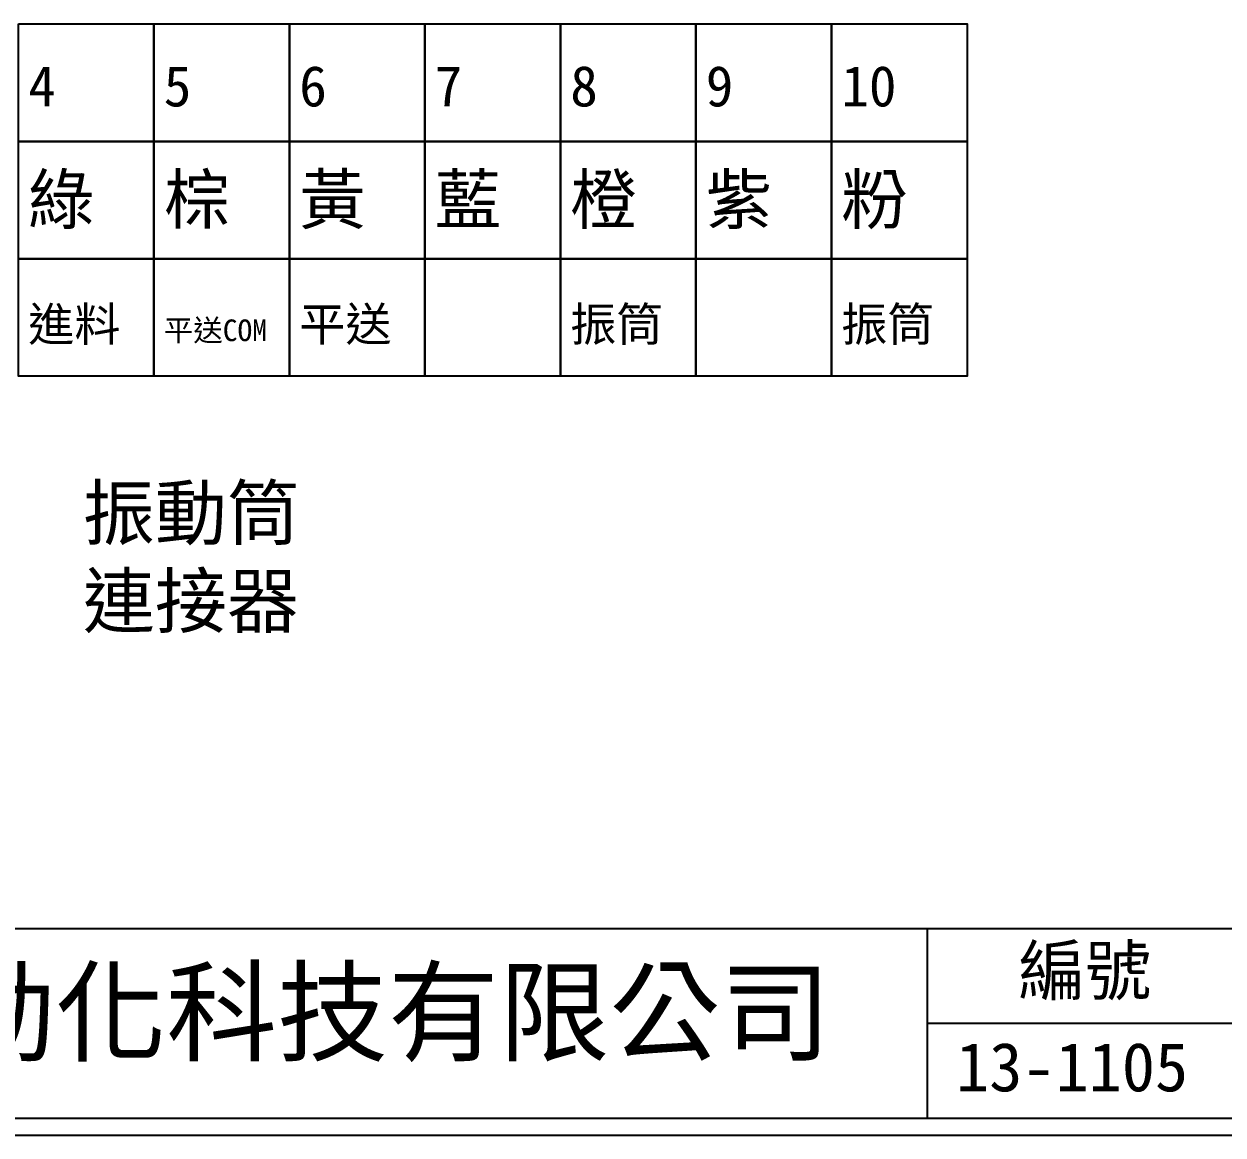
# Model space of a CAD drawing. Extents: x 134 to 2648, y -627 to 3.
# Drawn here: x 1670.3 to 1758.9, y -627.3 to -545.3 of the extents above; entities that cross this region are included whole.
import ezdxf

# ---------------------------------------------------------------- set-up
doc = ezdxf.new("R2010")
doc.units = 0
doc.layers.get('0').update_dxf_attribs({"linetype": 'CONTINUOUS'})
doc.layers.add('圖框層', color=7, linetype='CONTINUOUS')
doc.layers.add('標尺寸層', color=3, linetype='CONTINUOUS')
doc.styles.add('CNS', font='romanc.shx', dxfattribs={"bigfont": 'chineset.shx'})
doc.styles.add('STSL', font='kaiu.ttf')

msp = doc.modelspace()

# ---------------------------------------------------------------- linework, layer by layer
for points in [[(1669.925, -545.267), (1679.935, -545.267), (1679.935, -553.931), (1669.925, -553.931)], [(1679.935, -545.267), (1689.945, -545.267), (1689.945, -553.931), (1679.935, -553.931)], [(1689.945, -545.267), (1699.955, -545.267), (1699.955, -553.931), (1689.945, -553.931)], [(1699.955, -545.267), (1709.965, -545.267), (1709.965, -553.931), (1699.955, -553.931)], [(1709.965, -545.267), (1719.975, -545.267), (1719.975, -553.931), (1709.965, -553.931)], [(1719.975, -545.267), (1729.985, -545.267), (1729.985, -553.931), (1719.975, -553.931)], [(1729.985, -545.267), (1739.995, -545.267), (1739.995, -553.931), (1729.985, -553.931)], [(1669.925, -553.931), (1679.935, -553.931), (1679.935, -562.596), (1669.925, -562.596)], [(1679.935, -553.931), (1689.945, -553.931), (1689.945, -562.596), (1679.935, -562.596)], [(1689.945, -553.931), (1699.955, -553.931), (1699.955, -562.596), (1689.945, -562.596)], [(1699.955, -553.931), (1709.965, -553.931), (1709.965, -562.596), (1699.955, -562.596)], [(1709.965, -553.931), (1719.975, -553.931), (1719.975, -562.596), (1709.965, -562.596)], [(1719.975, -553.931), (1729.985, -553.931), (1729.985, -562.596), (1719.975, -562.596)], [(1729.985, -553.931), (1739.995, -553.931), (1739.995, -562.596), (1729.985, -562.596)], [(1669.925, -562.596), (1679.935, -562.596), (1679.935, -571.26), (1669.925, -571.26)], [(1679.935, -562.596), (1689.945, -562.596), (1689.945, -571.26), (1679.935, -571.26)], [(1689.945, -562.596), (1699.955, -562.596), (1699.955, -571.26), (1689.945, -571.26)], [(1699.955, -562.596), (1709.965, -562.596), (1709.965, -571.26), (1699.955, -571.26)], [(1709.965, -562.596), (1719.975, -562.596), (1719.975, -571.26), (1709.965, -571.26)], [(1719.975, -562.596), (1729.985, -562.596), (1729.985, -571.26), (1719.975, -571.26)], [(1729.985, -562.596), (1739.995, -562.596), (1739.995, -571.26), (1729.985, -571.26)]]:
    msp.add_lwpolyline(points, close=True)
at = {"layer": '圖框層', "color": 7}
for p, q in [((1602.573, -612.041), (1887.074, -612.041)), ((1737.074, -626.041), (1737.074, -612.041)), ((1737.074, -619.041), (1887.074, -619.041)), ((1602.573, -626.041), (1887.074, -626.041)), ((1601.323, -627.291), (1888.323, -627.291))]:
    msp.add_line(p, q, dxfattribs=at)

# ---------------------------------------------------------------- texts
at = {"layer": '圖框層', "color": 4, "style": 'STSL'}
for s, height, p in [('4', 3, (1670.646, -551.353)), ('5', 3, (1680.656, -551.353)), ('6', 3, (1690.666, -551.353)), ('7', 3, (1700.676, -551.353)), ('8', 3, (1710.686, -551.353)), ('9', 3, (1720.696, -551.353)), ('10', 3, (1730.706, -551.353)), ('綠', 3.6, (1670.646, -560.017)), ('棕', 3.6, (1680.656, -560.017)), ('黃', 3.6, (1690.666, -560.017)), ('藍', 3.6, (1700.676, -560.017)), ('橙', 3.6, (1710.686, -560.017)), ('紫', 3.6, (1720.696, -560.017)), ('粉', 3.6, (1730.706, -560.017)), ('進料', 2.5, (1670.646, -568.682)), ('平送', 2.5, (1690.666, -568.682)), ('振筒', 2.5, (1710.686, -568.682)), ('振筒', 2.5, (1730.706, -568.682)), ('平送COM', 1.6, (1680.656, -568.682)), ('編號', 3.6, (1743.789, -616.954)), ('泓陞自動化科技有限公司', 6, (1639.927, -621.214)), ('13-1105', 3.6, (1739.187, -624.067))]:
    msp.add_text(s, height=height, dxfattribs=at).set_placement(p)
at = {"layer": '標尺寸層', "color": 7, "insert": (1682.664, -584.826), "char_height": 3.9, "width": 27.75824, "attachment_point": 5, "style": 'CNS'}
msp.add_mtext('{\\fDFKai-SB|b0|i0|c136|p65;振動筒\\P連接器}', dxfattribs=at)

doc.saveas('drawing.dxf')
